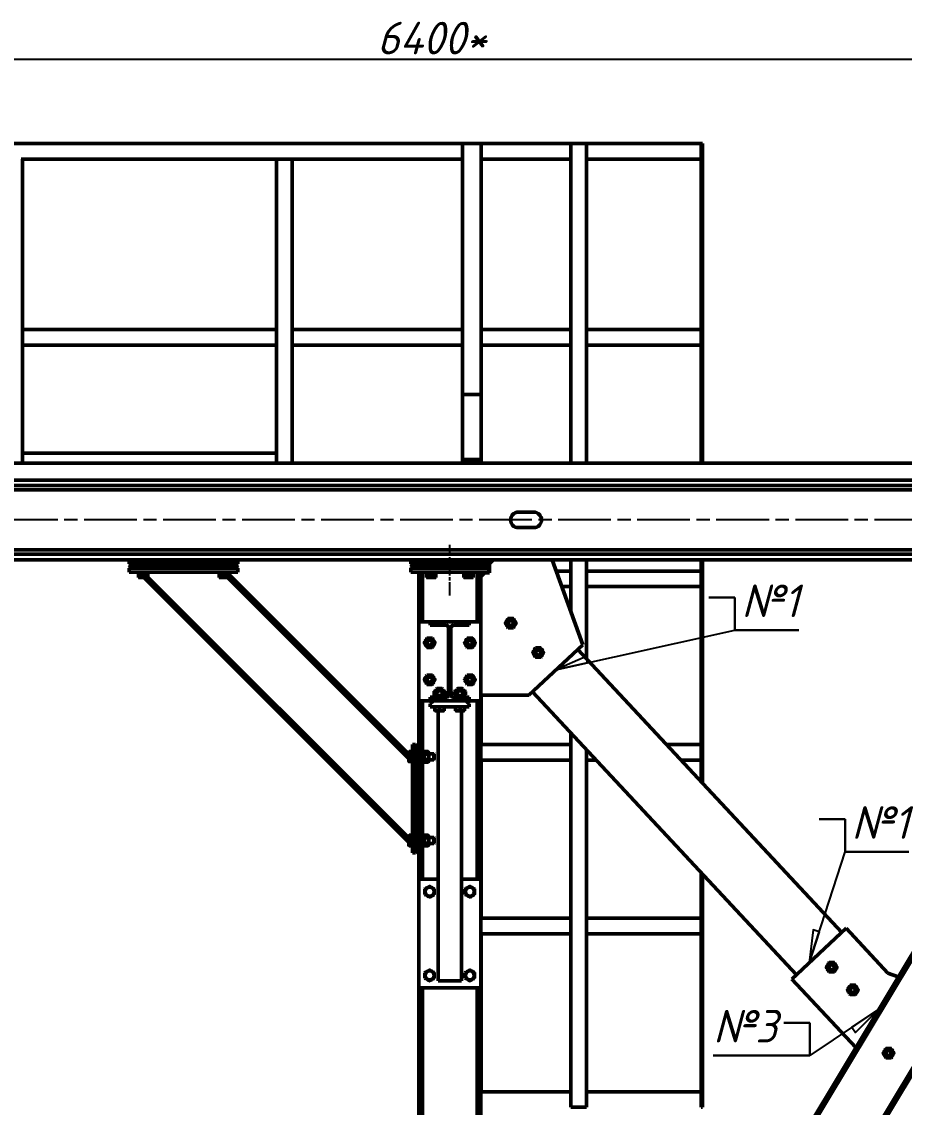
# Model space of a CAD drawing. Header units: millimetres. Extents: x 0 to 25230, y 0 to 17820.
# Drawn here: x 17297 to 20145, y 7057 to 10560 of the extents above; entities that cross this region are included whole.
import ezdxf

# ---------------------------------------------------------------- set-up
doc = ezdxf.new("R2010")
doc.units = ezdxf.units.MM
doc.header["$LTSCALE"] = 30
doc.linetypes.add('CHAIN', pattern=[0.7087, 0.4724, -0.0591, 0.1181, -0.0591])
for name, color, linetype, lineweight in [('Видимый контур (ГОСТ)', 7, 'Continuous', 50), ('Обозначение (ГОСТ)', 7, 'Continuous', 25), ('Осевая линия (ГОСТ)', 7, 'Continuous', 25), ('Размер (ГОСТ)', 7, 'Continuous', 25), ('Штриховка (ГОСТ)', 7, 'Continuous', 18), ('Эскизная геометрия (ГОСТ)', 7, 'Continuous', 50)]:
    doc.layers.add(name, color=color, linetype=linetype, lineweight=lineweight)
doc.styles.add('Обычный текст (ГОСТ)', font='GOST Common Italic.ttf')
doc.styles.add('Стиль текста144', font='GOST Common Italic.ttf')
doc.dimstyles.new('Диаметр (ГОСТ)$7', dxfattribs={"dimscale": 30, "dimtxt": 3.5, "dimasz": 3.5, "dimexe": 1, "dimexo": 0, "dimgap": 0.5, "dimtad": 1, "dimrnd": 1e-08, "dimtxsty": 'Обычный текст (ГОСТ)', "dimblk": 'Filled-1', "dimcen": 0.09, "dimdle": 15, "dimclrd": 256, "dimclre": 256, "dimclrt": 256, "dimazin": 2, "dimtfac": 0.714286, "dimtdec": 3, "dimtmove": 0, "dimatfit": 3, "dimfxl": 1, "dimtolj": 1, "dimlwd": -1, "dimlwe": 25, "dimarcsym": 0})
doc.dimstyles.new('Обычный (ГОСТ)', dxfattribs={"dimscale": 30, "dimtxt": 3.5, "dimasz": 3.5, "dimexe": 1, "dimexo": 0, "dimgap": 0.5, "dimtad": 1, "dimrnd": 1e-08, "dimtxsty": 'Обычный текст (ГОСТ)', "dimblk": 'Filled-1', "dimcen": 0.09, "dimdle": 15, "dimclrd": 256, "dimclre": 256, "dimclrt": 256, "dimazin": 2, "dimtfac": 0.714286, "dimtdec": 3, "dimtmove": 0, "dimatfit": 3, "dimfxl": 1, "dimtolj": 1, "dimlwd": 25, "dimlwe": 25, "dimarcsym": 0})

# ---------------------------------------------------------------- blocks, each defined once
blk = doc.blocks.new('Filled-1')
at = {"color": 0}
for p, q in [((0, 0), (-1, 0.143)), ((-1, 0.143), (-1, -0.143)), ((-1, 0), (0, 0)), ((-1, -0.143), (0, 0))]:
    blk.add_line(p, q, dxfattribs=at)
at = {"color": 0, "flags": 128}
blk.add_lwpolyline([(-1, -0.143), (0, 0), (-1, 0.143), (-1, -0.143)], dxfattribs=at)
at = {"color": 0}
blk.add_solid([(-1, -0.143), (0, 0), (-1, 0.143), (-1, -0.143)], dxfattribs=at)
blk = doc.blocks.new('*D142')
at = {"layer": 'Defpoints', "color": 0, "linetype": 'Continuous', "transparency": 16777216}
for p in [(21828.3, 10439.3), (15428.3, 9032.3), (21828.3, 9032.3)]:
    blk.add_point(p, dxfattribs=at)
at = {"layer": 'Размер (ГОСТ)', "linetype": 'Continuous', "lineweight": 25, "transparency": 16777216}
for p, q in [((15428.3, 9032.3), (15428.3, 10469.3)), ((15533.3, 10439.3), (21723.3, 10439.3)), ((21828.3, 9032.3), (21828.3, 10469.3))]:
    blk.add_line(p, q, dxfattribs=at)
at = {"layer": 'Размер (ГОСТ)', "linetype": 'Continuous', "lineweight": 25, "transparency": 16777216, "xscale": 105, "yscale": 105, "zscale": 105, "rotation": 180}
blk.add_blockref('Filled-1', (15428.3, 10439.3), dxfattribs=at)
at = {"layer": 'Размер (ГОСТ)', "linetype": 'Continuous', "lineweight": 25, "transparency": 16777216, "xscale": 105, "yscale": 105, "zscale": 105}
blk.add_blockref('Filled-1', (21828.3, 10439.3), dxfattribs=at)
at = {"layer": 'Размер (ГОСТ)', "linetype": 'Continuous', "lineweight": 25, "transparency": 16777216, "insert": (18443.6, 10559.3), "char_height": 105, "attachment_point": 1, "style": 'Обычный текст (ГОСТ)'}
blk.add_mtext('\\A1;\\fGOST Common|b0|i1;6400*', dxfattribs=at)
blk = doc.blocks.new('Обозначение сварки_28')
at = {"layer": 'Эскизная геометрия (ГОСТ)', "lineweight": 30}
for p, q in [((-0.8, 1), (0, 1)), ((0, 0), (0, 1)), ((0, 0), (-2.968, 0))]:
    blk.add_line(p, q, dxfattribs=at)
at = {"layer": 'Обозначение (ГОСТ)', "style": 'Стиль текста144'}
blk.add_text('№3', height=1, dxfattribs=at).set_placement((-2.968, 0.4))
blk = doc.blocks.new('Filled Half 2-1')
at = {"color": 0}
for p, q in [((-1, 0), (0, 0)), ((-1, 0), (-1, -0.2)), ((-1, -0.2), (0, 0)), ((0, 0), (-1, 0))]:
    blk.add_line(p, q, dxfattribs=at)
at = {"color": 0, "flags": 128}
blk.add_lwpolyline([(-1, 0), (-1, -0.2), (0, 0), (-1, 0)], dxfattribs=at)
at = {"color": 0}
blk.add_solid([(-1, 0), (-1, -0.2), (0, 0), (-1, 0)], dxfattribs=at)
blk = doc.blocks.new('Обозначение сварки_2')
at = {"layer": 'Эскизная геометрия (ГОСТ)', "lineweight": 30}
for p, q in [((-0.8, 1), (0, 1)), ((0, 0), (0, 1)), ((0, 0), (1.96, 0))]:
    blk.add_line(p, q, dxfattribs=at)
at = {"layer": 'Обозначение (ГОСТ)', "style": 'Стиль текста144'}
blk.add_text('№1', height=1, dxfattribs=at).set_placement((0.2, 0.4))

msp = doc.modelspace()

# ---------------------------------------------------------------- hatches: boundary and pattern name
at = {"layer": 'Штриховка (ГОСТ)'}
h = msp.add_hatch(dxfattribs=at)
h.set_pattern_fill('ANSI31', color=256, scale=762, angle=90.00021, style=0)
h.set_pattern_definition([(135.0002, (0, 0), (-67.35167, -67.35217), [])])
edge = h.paths.add_edge_path()
edge.add_line((18615.286, 8623.838), (18615.286, 8612.338))
edge.add_line((18615.286, 8612.338), (18666.536, 8612.338))
edge.add_ellipse((18666.536, 8604.338), major_axis=(8, 0), ratio=1, start_angle=0, end_angle=90, ccw=False)
edge.add_line((18674.536, 8604.338), (18674.536, 8388.338))
edge.add_ellipse((18666.536, 8388.338), major_axis=(0, -8), ratio=1, start_angle=0, end_angle=90, ccw=False)
edge.add_line((18666.536, 8380.338), (18615.286, 8380.338))
edge.add_line((18615.286, 8380.338), (18615.286, 8368.838))
edge.add_line((18615.286, 8368.838), (18741.286, 8368.838))
edge.add_line((18741.286, 8368.838), (18741.286, 8380.338))
edge.add_line((18741.286, 8380.338), (18690.036, 8380.338))
edge.add_ellipse((18690.036, 8388.338), major_axis=(-8, 0), ratio=1, start_angle=0, end_angle=90, ccw=False)
edge.add_line((18682.036, 8388.338), (18682.036, 8604.338))
edge.add_ellipse((18690.036, 8604.338), major_axis=(0, 8), ratio=1, start_angle=0, end_angle=90, ccw=False)
edge.add_line((18690.036, 8612.338), (18741.286, 8612.338))
edge.add_line((18741.286, 8612.338), (18741.286, 8623.838))
edge.add_line((18741.286, 8623.838), (18615.286, 8623.838))

# ---------------------------------------------------------------- linework, layer by layer
at = {"layer": 'Видимый контур (ГОСТ)'}
for p, q in [((18719.286, 10166.338), (13623.786, 10166.338)), ((18719.286, 10166.338), (18719.286, 9357.654)), ((18719.286, 10166.338), (18723.786, 10166.338)), ((18774.786, 10166.338), (18723.786, 10166.338)), ((18774.786, 10166.338), (18779.286, 10166.338)), ((18779.286, 10166.338), (18779.286, 9357.654)), ((19069.286, 10166.338), (18779.286, 10166.338)), ((19069.286, 10166.338), (19069.286, 9135.838)), ((19119.286, 10166.338), (19069.286, 10166.338)), ((19119.286, 10166.338), (19489.286, 10166.338)), ((19119.286, 9135.838), (19119.286, 10166.338)), ((19493.286, 10166.338), (19489.286, 10166.338)), ((19489.286, 9135.838), (19489.286, 10166.338)), ((19493.286, 9135.838), (19493.286, 10166.338)), ((17294.786, 10116.338), (17299.286, 10116.338)), ((17299.286, 10116.338), (18119.286, 10116.338)), ((17299.286, 9135.838), (17299.286, 10116.338)), ((18119.286, 10116.338), (18123.786, 10116.338)), ((18119.286, 9566.338), (18119.286, 10116.338)), ((18164.786, 10116.338), (18123.786, 10116.338)), ((18164.786, 10116.338), (18169.286, 10116.338)), ((18169.286, 10116.338), (18719.286, 10116.338)), ((18169.286, 9566.338), (18169.286, 10116.338)), ((19069.286, 10116.338), (18779.286, 10116.338)), ((19119.286, 10116.338), (19489.286, 10116.338)), ((18119.286, 9566.338), (17299.292, 9566.338)), ((17299.292, 9561.838), (17299.292, 9566.338)), ((17299.292, 9561.838), (17299.292, 9520.838)), ((18119.286, 9561.838), (18119.286, 9566.338)), ((18119.286, 9561.838), (18119.286, 9520.838)), ((18169.286, 9566.338), (18719.286, 9566.338)), ((18169.286, 9566.338), (18169.286, 9561.838)), ((18169.286, 9520.838), (18169.286, 9561.838)), ((19069.286, 9566.338), (18779.286, 9566.338)), ((19119.286, 9566.338), (19489.286, 9566.338)), ((17299.292, 9516.338), (17299.292, 9520.838)), ((18119.286, 9516.338), (17299.292, 9516.338)), ((18119.286, 9516.338), (18119.286, 9520.838)), ((18119.286, 9135.838), (18119.286, 9516.338)), ((18169.286, 9520.838), (18169.286, 9516.338)), ((18169.286, 9135.838), (18169.286, 9516.338)), ((18169.286, 9516.338), (18719.286, 9516.338)), ((19069.286, 9516.338), (18779.286, 9516.338)), ((19119.286, 9516.338), (19489.286, 9516.338)), ((18719.286, 9357.654), (18719.286, 9147.657)), ((18774.786, 9356.73), (18723.786, 9356.73)), ((18774.786, 9356.73), (18723.786, 9356.73)), ((18779.286, 9357.654), (18779.286, 9147.657)), ((17299.286, 9167.338), (18119.286, 9167.338)), ((18719.286, 9135.838), (18719.286, 9147.657)), ((18723.786, 9146.733), (18774.786, 9146.733)), ((18774.786, 9146.733), (18723.786, 9146.733)), ((18779.286, 9135.838), (18779.286, 9147.657)), ((22256.286, 9135.838), (14918.286, 9135.838)), ((22256.286, 9080.838), (14004.286, 9080.838)), ((15206.286, 9063.338), (22046.286, 9063.338)), ((22046.286, 9049.338), (15206.286, 9049.338)), ((18899.286, 8977.338), (18949.286, 8977.338)), ((18949.286, 8927.338), (18899.286, 8927.338)), ((15206.286, 8855.338), (22046.286, 8855.338)), ((22046.286, 8841.338), (15206.286, 8841.338)), ((22256.286, 8823.838), (14004.286, 8823.838)), ((17644.286, 8823.838), (17644.286, 8813.838)), ((17644.286, 8813.838), (17994.286, 8813.838)), ((17644.286, 8810.838), (17644.286, 8813.838)), ((17651.286, 8803.838), (17644.286, 8810.838)), ((17994.286, 8810.838), (17644.286, 8810.838)), ((17651.286, 8803.838), (17644.286, 8796.838)), ((17644.286, 8796.838), (17994.286, 8796.838)), ((17644.286, 8796.838), (17644.286, 8783.838)), ((17651.286, 8803.838), (17987.286, 8803.838)), ((17987.286, 8803.838), (17651.286, 8803.838)), ((17987.286, 8803.838), (17994.286, 8810.838)), ((17994.286, 8796.838), (17987.286, 8803.838)), ((17994.286, 8813.838), (17994.286, 8823.838)), ((17994.286, 8810.838), (17994.286, 8813.838)), ((17994.286, 8796.838), (17994.286, 8783.838)), ((18552.286, 8823.838), (18552.286, 8813.838)), ((18552.286, 8813.838), (18552.286, 8810.838)), ((18552.286, 8813.838), (18804.286, 8813.838)), ((18804.286, 8810.838), (18552.286, 8810.838)), ((18559.286, 8803.838), (18552.286, 8810.838)), ((18559.286, 8803.838), (18552.286, 8796.838)), ((18552.286, 8796.838), (18804.286, 8796.838)), ((18552.286, 8783.838), (18552.286, 8796.838)), ((18559.286, 8803.838), (18797.286, 8803.838)), ((18797.286, 8803.838), (18559.286, 8803.838)), ((18797.286, 8803.838), (18804.286, 8810.838)), ((18797.286, 8803.838), (18804.286, 8796.838)), ((20917.342, 8796.45), (18802.975, 5277.551)), ((20927.842, 8796.45), (18802.975, 5260.077)), ((18804.286, 8813.838), (18804.286, 8823.838)), ((18804.286, 8813.838), (18804.286, 8810.838)), ((18804.286, 8783.838), (18804.286, 8796.838)), ((18806.286, 8811.838), (18818.286, 8823.838)), ((18806.286, 8811.838), (18806.286, 8781.838)), ((19108.031, 8549.791), (19008.286, 8823.838)), ((19069.286, 8823.838), (19069.286, 8656.242)), ((19119.286, 8504.176), (19119.286, 8823.838)), ((19489.286, 8107.4), (19489.286, 8823.838)), ((19493.286, 8103.11), (19493.286, 8823.838)), ((17994.286, 8783.838), (17644.286, 8783.838)), ((17674.036, 8783.838), (17674.036, 8778.838)), ((17674.286, 8778.838), (17674.036, 8778.838)), ((17674.286, 8778.838), (17679.404, 8778.838)), ((17674.286, 8768.111), (17674.286, 8778.838)), ((17674.286, 8768.111), (17674.286, 8766.771)), ((17675.036, 8766.338), (17674.286, 8766.771)), ((17703.536, 8766.338), (17675.036, 8766.338)), ((17684.168, 8778.838), (17679.404, 8778.838)), ((17684.168, 8778.838), (17689.286, 8778.838)), ((17689.286, 8768.111), (17689.286, 8778.838)), ((17689.286, 8778.838), (17694.404, 8778.838)), ((18545.786, 7912.455), (17691.903, 8766.338)), ((17699.168, 8778.838), (17694.404, 8778.838)), ((17699.168, 8778.838), (17704.286, 8778.838)), ((17703.536, 8766.338), (17704.286, 8766.771)), ((18545.786, 7925.183), (17704.23, 8766.739)), ((17704.536, 8778.838), (17704.286, 8778.838)), ((17704.286, 8768.111), (17704.286, 8778.838)), ((17704.286, 8766.771), (17704.286, 8768.111)), ((17704.536, 8783.838), (17704.536, 8778.838)), ((17934.036, 8783.838), (17934.036, 8778.838)), ((17934.286, 8778.838), (17934.036, 8778.838)), ((17934.286, 8778.838), (17939.404, 8778.838)), ((17934.286, 8768.111), (17934.286, 8778.838)), ((17934.286, 8768.111), (17934.286, 8766.771)), ((17935.036, 8766.338), (17934.286, 8766.771)), ((17963.536, 8766.338), (17935.036, 8766.338)), ((17944.168, 8778.838), (17939.404, 8778.838)), ((17944.168, 8778.838), (17949.286, 8778.838)), ((17949.286, 8768.111), (17949.286, 8778.838)), ((17949.286, 8778.838), (17954.404, 8778.838)), ((17959.168, 8778.838), (17954.404, 8778.838)), ((17959.168, 8778.838), (17964.286, 8778.838)), ((18545.786, 8182.57), (17962.017, 8766.338)), ((17963.536, 8766.338), (17964.286, 8766.771)), ((17964.536, 8778.838), (17964.286, 8778.838)), ((17964.286, 8768.111), (17964.286, 8778.838)), ((18545.786, 8195.297), (17964.286, 8776.797)), ((17964.286, 8766.771), (17964.286, 8768.111)), ((17964.536, 8783.838), (17964.536, 8778.838)), ((18552.286, 8783.838), (18804.286, 8783.838)), ((18578.286, 8623.838), (18578.286, 8783.838)), ((18590.286, 8623.838), (18590.286, 8783.838)), ((18603.036, 8783.838), (18603.036, 8778.838)), ((18603.286, 8778.838), (18603.036, 8778.838)), ((18603.286, 8778.838), (18608.404, 8778.838)), ((18603.286, 8768.111), (18603.286, 8778.838)), ((18603.286, 8768.111), (18603.286, 8766.771)), ((18604.036, 8766.338), (18603.286, 8766.771)), ((18632.536, 8766.338), (18604.036, 8766.338)), ((18613.168, 8778.838), (18608.404, 8778.838)), ((18613.168, 8778.838), (18618.286, 8778.838)), ((18618.286, 8768.111), (18618.286, 8778.838)), ((18618.286, 8778.838), (18623.404, 8778.838)), ((18628.168, 8778.838), (18623.404, 8778.838)), ((18628.168, 8778.838), (18633.286, 8778.838)), ((18632.536, 8766.338), (18633.286, 8766.771)), ((18633.536, 8778.838), (18633.286, 8778.838)), ((18633.286, 8768.111), (18633.286, 8778.838)), ((18633.286, 8766.771), (18633.286, 8768.111)), ((18633.536, 8783.838), (18633.536, 8778.838)), ((18723.036, 8783.838), (18723.036, 8778.838)), ((18723.286, 8778.838), (18723.036, 8778.838)), ((18723.286, 8778.838), (18728.404, 8778.838)), ((18723.286, 8768.111), (18723.286, 8778.838)), ((18723.286, 8768.111), (18723.286, 8766.771)), ((18724.036, 8766.338), (18723.286, 8766.771)), ((18752.536, 8766.338), (18724.036, 8766.338)), ((18733.168, 8778.838), (18728.404, 8778.838)), ((18733.168, 8778.838), (18738.286, 8778.838)), ((18738.286, 8768.111), (18738.286, 8778.838)), ((18738.286, 8778.838), (18743.404, 8778.838)), ((18748.168, 8778.838), (18743.404, 8778.838)), ((18748.168, 8778.838), (18753.286, 8778.838)), ((18752.536, 8766.338), (18753.286, 8766.771)), ((18753.536, 8778.838), (18753.286, 8778.838)), ((18753.286, 8768.111), (18753.286, 8778.838)), ((18753.286, 8766.771), (18753.286, 8768.111)), ((18753.536, 8783.838), (18753.536, 8778.838)), ((18766.286, 8623.838), (18766.286, 8783.838)), ((18778.286, 8623.838), (18778.286, 8783.838)), ((18778.286, 8769.838), (18790.286, 8781.838)), ((18806.286, 8781.838), (18790.286, 8781.838)), ((18806.286, 8787.338), (18804.286, 8787.338)), ((19069.286, 8787.338), (19021.571, 8787.338)), ((19119.286, 8787.338), (19489.286, 8787.338)), ((19069.286, 8737.338), (19039.769, 8737.338)), ((19119.286, 8737.338), (19489.286, 8737.338)), ((18578.286, 8623.838), (18578.286, 8368.838)), ((18615.286, 8623.838), (18578.286, 8623.838)), ((18615.286, 8623.838), (18615.286, 8612.338)), ((18741.286, 8623.838), (18615.286, 8623.838)), ((18778.286, 8623.838), (18741.286, 8623.838)), ((18741.286, 8612.338), (18741.286, 8623.838)), ((18778.286, 8368.838), (18778.286, 8623.838)), ((21034.006, 8619.764), (18840.69, 4969.474)), ((18615.286, 8612.338), (18666.536, 8612.338)), ((18674.536, 8604.338), (18674.536, 8388.338)), ((18682.036, 8388.338), (18682.036, 8604.338)), ((18690.036, 8612.338), (18741.286, 8612.338)), ((21034.006, 8602.289), (18848.404, 4964.838)), ((18744.106, 8570.838), (18744.106, 8571.066)), ((18744.286, 8570.838), (18744.286, 8571.055)), ((18933.286, 8386.838), (19108.031, 8549.791)), ((19942.775, 7621.093), (19091.299, 8534.188)), ((18636.953, 8408.838), (18635.286, 8407.172)), ((18655.286, 8407.172), (18635.286, 8407.172)), ((18635.286, 8401.338), (18635.286, 8407.172)), ((18636.953, 8408.838), (18653.619, 8408.838)), ((18653.619, 8408.838), (18655.286, 8407.172)), ((18655.286, 8401.338), (18655.286, 8407.172)), ((18702.953, 8408.838), (18701.286, 8407.172)), ((18721.286, 8407.172), (18701.286, 8407.172)), ((18701.286, 8401.338), (18701.286, 8407.172)), ((18702.953, 8408.838), (18719.619, 8408.838)), ((18719.619, 8408.838), (18721.286, 8407.172)), ((18721.286, 8401.338), (18721.286, 8407.172)), ((18666.536, 8380.338), (18615.286, 8380.338)), ((18615.286, 8380.338), (18615.286, 8368.838)), ((18631.786, 8401.338), (18627.965, 8399.132)), ((18627.965, 8399.132), (18627.965, 8387.544)), ((18631.786, 8385.338), (18627.965, 8387.544)), ((18630.036, 8385.338), (18660.536, 8385.338)), ((18630.036, 8380.338), (18630.036, 8385.338)), ((18658.786, 8401.338), (18631.786, 8401.338)), ((18636.626, 8399.132), (18636.626, 8387.544)), ((18653.946, 8399.132), (18653.946, 8387.544)), ((18658.786, 8401.338), (18662.606, 8399.132)), ((18658.786, 8385.338), (18662.606, 8387.544)), ((18660.536, 8380.338), (18660.536, 8385.338)), ((18662.606, 8399.132), (18662.606, 8387.544)), ((18741.286, 8380.338), (18690.036, 8380.338)), ((18697.786, 8401.338), (18693.965, 8399.132)), ((18693.965, 8399.132), (18693.965, 8387.544)), ((18697.786, 8385.338), (18693.965, 8387.544)), ((18696.036, 8385.338), (18726.536, 8385.338)), ((18696.036, 8380.338), (18696.036, 8385.338)), ((18724.786, 8401.338), (18697.786, 8401.338)), ((18702.626, 8399.132), (18702.626, 8387.544)), ((18719.946, 8399.132), (18719.946, 8387.544)), ((18724.786, 8401.338), (18728.606, 8399.132)), ((18724.786, 8385.338), (18728.606, 8387.544)), ((18726.536, 8380.338), (18726.536, 8385.338)), ((18728.606, 8399.132), (18728.606, 8387.544)), ((18741.286, 8368.838), (18741.286, 8380.338)), ((18778.286, 8386.838), (18933.286, 8386.838)), ((18779.286, 8227.338), (18779.286, 8386.838)), ((19796.504, 7484.693), (18945.029, 8397.788)), ((18578.286, 8368.838), (18615.286, 8368.838)), ((18578.286, 7792.838), (18578.286, 8368.838)), ((18590.286, 7792.838), (18590.286, 8368.838)), ((18615.286, 8368.838), (18741.286, 8368.838)), ((18615.286, 8358.838), (18625.286, 8368.838)), ((18615.286, 8358.838), (18615.286, 8348.838)), ((18741.286, 8348.838), (18615.286, 8348.838)), ((18630.286, 8338.111), (18630.286, 8348.838)), ((18630.286, 8338.111), (18630.286, 8336.771)), ((18631.036, 8336.338), (18630.286, 8336.771)), ((18659.536, 8336.338), (18631.036, 8336.338)), ((18640.286, 7464.955), (18640.286, 8336.338)), ((18645.286, 8338.111), (18645.286, 8348.838)), ((18659.536, 8336.338), (18660.286, 8336.771)), ((18660.286, 8338.111), (18660.286, 8348.838)), ((18660.286, 8336.771), (18660.286, 8338.111)), ((18696.286, 8338.111), (18696.286, 8348.838)), ((18696.286, 8338.111), (18696.286, 8336.771)), ((18697.036, 8336.338), (18696.286, 8336.771)), ((18725.536, 8336.338), (18697.036, 8336.338)), ((18711.286, 8338.111), (18711.286, 8348.838)), ((18716.286, 7464.955), (18716.286, 8336.338)), ((18725.536, 8336.338), (18726.286, 8336.771)), ((18726.286, 8338.111), (18726.286, 8348.838)), ((18726.286, 8336.771), (18726.286, 8338.111)), ((18731.286, 8368.838), (18741.286, 8358.838)), ((18741.286, 8368.838), (18778.286, 8368.838)), ((18741.286, 8358.838), (18741.286, 8348.838)), ((18766.286, 7792.838), (18766.286, 8368.838)), ((18778.286, 7792.838), (18778.286, 8368.838)), ((19069.286, 8264.539), (19069.286, 7057.338)), ((18545.786, 8202.088), (18546.219, 8202.838)), ((18545.786, 8173.588), (18545.786, 8202.088)), ((18546.219, 8202.838), (18547.097, 8204.358)), ((18547.559, 8205.087), (18558.286, 8205.087)), ((18547.559, 8202.838), (18558.286, 8202.838)), ((18558.286, 8227.838), (18567.286, 8227.838)), ((18558.286, 7877.838), (18558.286, 8227.838)), ((18578.286, 8216.838), (18567.286, 8227.838)), ((18567.286, 8227.838), (18567.286, 7877.838)), ((18590.286, 8203.088), (18595.286, 8203.088)), ((18595.286, 8202.204), (18596.992, 8205.159)), ((18595.286, 8203.088), (18595.286, 8172.588)), ((18608.58, 8205.159), (18596.992, 8205.159)), ((18608.58, 8196.498), (18596.992, 8196.498)), ((18610.786, 8201.338), (18608.58, 8205.159)), ((18610.786, 8174.338), (18610.786, 8201.338)), ((18610.786, 8197.838), (18626.619, 8197.838)), ((18626.619, 8177.838), (18626.619, 8197.838)), ((18628.286, 8196.172), (18626.619, 8197.838)), ((18628.286, 8196.172), (18628.286, 8179.505)), ((19069.286, 8227.338), (18778.286, 8227.338)), ((19119.286, 7057.338), (19119.286, 8210.92)), ((19377.441, 8227.338), (19489.286, 8227.338)), ((18545.786, 8173.588), (18546.219, 8172.838)), ((18547.559, 8187.838), (18558.286, 8187.838)), ((18547.559, 8172.838), (18558.286, 8172.838)), ((18558.286, 8170.07), (18555.517, 8172.838)), ((18590.286, 8172.588), (18595.286, 8172.588)), ((18595.286, 8173.472), (18596.992, 8170.518)), ((18608.58, 8179.178), (18596.992, 8179.178)), ((18608.58, 8170.518), (18596.992, 8170.518)), ((18610.786, 8174.338), (18608.58, 8170.518)), ((18610.786, 8177.838), (18626.619, 8177.838)), ((18628.286, 8179.505), (18626.619, 8177.838)), ((19069.286, 8177.338), (18778.286, 8177.338)), ((18779.286, 7667.338), (18779.286, 8177.338)), ((19119.286, 8177.338), (19150.602, 8177.338)), ((19424.067, 8177.338), (19489.286, 8177.338)), ((18545.786, 7932.088), (18547.097, 7934.358)), ((18545.786, 7903.588), (18545.786, 7932.088)), ((18547.559, 7935.087), (18558.286, 7935.087)), ((18547.559, 7925.095), (18558.286, 7925.095)), ((18590.286, 7933.088), (18595.286, 7933.088)), ((18595.286, 7932.204), (18596.992, 7935.159)), ((18595.286, 7933.088), (18595.286, 7902.588)), ((18608.58, 7935.159), (18596.992, 7935.159)), ((18608.58, 7926.498), (18596.992, 7926.498)), ((18610.786, 7931.338), (18608.58, 7935.159)), ((18610.786, 7904.338), (18610.786, 7931.338)), ((18610.786, 7927.838), (18626.619, 7927.838)), ((18626.619, 7907.838), (18626.619, 7927.838)), ((18628.286, 7926.172), (18626.619, 7927.838)), ((18628.286, 7926.172), (18628.286, 7909.505)), ((18545.786, 7903.588), (18547.097, 7901.318)), ((18547.559, 7907.847), (18558.286, 7907.847)), ((18547.559, 7900.59), (18558.286, 7900.59)), ((18558.286, 7899.955), (18557.651, 7900.59)), ((18578.286, 7888.838), (18567.286, 7877.838)), ((18590.286, 7902.588), (18595.286, 7902.588)), ((18595.286, 7903.472), (18596.992, 7900.518)), ((18608.58, 7909.178), (18596.992, 7909.178)), ((18608.58, 7900.518), (18596.992, 7900.518)), ((18610.786, 7904.338), (18608.58, 7900.518)), ((18610.786, 7907.838), (18626.619, 7907.838)), ((18628.286, 7909.505), (18626.619, 7907.838)), ((18558.286, 7877.838), (18567.286, 7877.838)), ((19489.286, 7057.338), (19489.286, 7814.144)), ((18640.286, 7792.838), (18578.286, 7792.838)), ((18578.286, 7792.838), (18578.286, 7442.838)), ((18778.286, 7792.838), (18716.286, 7792.838)), ((18778.286, 7442.838), (18778.286, 7792.838)), ((19493.286, 7057.338), (19493.286, 7809.854)), ((19069.286, 7667.338), (18778.286, 7667.338)), ((19119.286, 7667.338), (19489.286, 7667.338)), ((19069.286, 7617.338), (18778.286, 7617.338)), ((18779.286, 7107.338), (18779.286, 7617.338)), ((19119.286, 7617.338), (19489.286, 7617.338)), ((19957.402, 7634.733), (19781.877, 7471.053)), ((20091.879, 7490.523), (19957.402, 7634.733)), ((18716.286, 7464.955), (18640.286, 7464.955)), ((19781.877, 7471.053), (19988.091, 7249.916)), ((20125.344, 7478.343), (20091.879, 7490.523)), ((18578.286, 7442.838), (18778.286, 7442.838)), ((18578.286, 4900.838), (18578.286, 7442.838)), ((18590.286, 4900.838), (18590.286, 7442.838)), ((18766.286, 4900.838), (18766.286, 7442.838)), ((18778.286, 4900.838), (18778.286, 7442.838)), ((19069.286, 7107.338), (18778.286, 7107.338)), ((19119.286, 7107.338), (19489.286, 7107.338)), ((19069.286, 7057.338), (19119.286, 7057.338)), ((19493.286, 7057.338), (19489.286, 7057.338))]:
    msp.add_line(p, q, dxfattribs=at)
for centre, radius in [((18874.945, 8619.572), 13.5), ((18874.945, 8619.572), 10), ((18874.945, 8619.572), 10), ((18874.945, 8619.572), 8.333), ((18613.286, 8555.838), 13.5), ((18613.286, 8555.838), 10), ((18613.286, 8555.838), 10), ((18613.286, 8555.838), 8.333), ((18743.286, 8555.838), 13.5), ((18743.286, 8555.838), 10), ((18743.286, 8555.838), 10), ((18743.286, 8555.838), 8.333), ((18963.604, 8524.496), 13.5), ((18963.604, 8524.496), 10), ((18963.604, 8524.496), 10), ((18963.604, 8524.496), 8.333), ((18613.286, 8436.838), 13.5), ((18613.286, 8436.838), 10), ((18613.286, 8436.838), 10), ((18613.286, 8436.838), 8.333), ((18743.286, 8436.838), 13.5), ((18743.286, 8436.838), 10), ((18743.286, 8436.838), 10), ((18743.286, 8436.838), 8.333), ((18613.286, 7752.838), 14.25), ((18743.286, 7752.838), 14.25), ((18613.286, 7482.838), 14.25), ((18743.286, 7482.838), 14.25), ((19910.559, 7509.012), 13.5), ((19910.559, 7509.012), 10), ((19910.559, 7509.012), 10), ((19910.559, 7509.012), 8.333), ((19978.759, 7435.876), 13.5), ((19978.759, 7435.876), 10), ((19978.759, 7435.876), 10), ((19978.759, 7435.876), 8.333), ((20094.061, 7232.119), 13.5), ((20094.061, 7232.119), 10), ((20094.061, 7232.119), 10), ((20094.061, 7232.119), 8.333)]:
    msp.add_circle(centre, radius, dxfattribs=at)
for centre, radius, start, end in [((18899.286, 8952.338), 25, 90, 270), ((18949.286, 8952.338), 25, 270, 90), ((18666.536, 8604.338), 8, 0, 90), ((18690.036, 8604.338), 8, 90, 180), ((18743.286, 8555.838), 15.25, 139.611142, 160.388858), ((18743.286, 8555.838), 15.25, 199.611142, 220.388858), ((18743.286, 8555.838), 15.25, 86.918251, 100.388858), ((18743.286, 8555.838), 15.25, 79.611142, 86.240202), ((18743.286, 8555.838), 15.25, 19.611142, 40.388858), ((18743.286, 8555.838), 15.25, 319.611142, 340.388858), ((18743.286, 8555.838), 15.25, 259.611142, 280.388858), ((18666.536, 8388.338), 8, 270, 0), ((18690.036, 8388.338), 8, 180, 270)]:
    msp.add_arc(centre, radius, start, end, dxfattribs=at)
for centre, major_axis, start_param, end_param in [((18723.786, 9357.654), (4.5, 0), 3.14159265, 4.71238898), ((18723.786, 9357.654), (-4.5, 0), 0, 1.57079633), ((18774.786, 9357.654), (4.5, 0), 4.71238898, 6.28318531), ((18774.786, 9357.654), (-4.5, 0), 1.57079633, 3.14159265), ((18723.786, 9147.657), (-4.5, 0), 0, 1.57079633), ((18723.786, 9147.657), (4.5, 0), 3.14159265, 4.71238898), ((18774.786, 9147.657), (-4.5, 0), 1.57079633, 3.14159265), ((18774.786, 9147.657), (4.5, 0), 4.71238898, 6.28318531)]:
    msp.add_ellipse(centre, major_axis=major_axis, ratio=0.20525998, start_param=start_param, end_param=end_param, dxfattribs=at)
for points, weights in [([(17689.286, 8768.111), (17681.786, 8765.611), (17674.286, 8768.111)], [1.16025403784, 1.33974596216, 1.16025403784]), ([(17704.286, 8768.111), (17696.786, 8765.611), (17689.286, 8768.111)], [1.16025403784, 1.33974596216, 1.16025403784]), ([(17949.286, 8768.111), (17941.786, 8765.611), (17934.286, 8768.111)], [1.16025403784, 1.33974596216, 1.16025403784]), ([(17964.286, 8768.111), (17956.786, 8765.611), (17949.286, 8768.111)], [1.16025403784, 1.33974596216, 1.16025403784]), ([(18618.286, 8768.111), (18610.786, 8765.611), (18603.286, 8768.111)], [1.16025403784, 1.33974596216, 1.16025403784]), ([(18633.286, 8768.111), (18625.786, 8765.611), (18618.286, 8768.111)], [1.16025403784, 1.33974596216, 1.16025403784]), ([(18738.286, 8768.111), (18730.786, 8765.611), (18723.286, 8768.111)], [1.16025403784, 1.33974596216, 1.16025403784]), ([(18753.286, 8768.111), (18745.786, 8765.611), (18738.286, 8768.111)], [1.16025403784, 1.33974596216, 1.16025403784]), ([(18857.624, 8619.572), (18861.954, 8627.072), (18866.284, 8634.572)], [1, 1.15470053838, 1]), ([(18866.284, 8604.572), (18861.954, 8612.072), (18857.624, 8619.572)], [1, 1.15470053838, 1]), ([(18866.284, 8634.572), (18874.945, 8634.572), (18883.605, 8634.572)], [1, 1.15470053838, 1]), ([(18883.605, 8634.572), (18887.935, 8627.072), (18892.265, 8619.572)], [1, 1.15470053838, 1]), ([(18892.265, 8619.572), (18887.935, 8612.072), (18883.605, 8604.572)], [1, 1.15470053838, 1]), ([(18883.605, 8604.572), (18874.945, 8604.572), (18866.284, 8604.572)], [1, 1.15470053838, 1]), ([(18595.965, 8555.838), (18600.296, 8563.338), (18604.626, 8570.838)], [1, 1.15470053838, 1]), ([(18604.626, 8540.838), (18600.296, 8548.338), (18595.965, 8555.838)], [1, 1.15470053838, 1]), ([(18604.626, 8570.838), (18613.286, 8570.838), (18621.946, 8570.838)], [1, 1.15470053838, 1]), ([(18621.946, 8570.838), (18626.276, 8563.338), (18630.606, 8555.838)], [1, 1.15470053838, 1]), ([(18630.606, 8555.838), (18626.276, 8548.338), (18621.946, 8540.838)], [1, 1.15470053838, 1]), ([(18725.965, 8555.838), (18730.296, 8563.338), (18734.626, 8570.838)], [1, 1.15470053838, 1]), ([(18734.626, 8540.838), (18730.296, 8548.338), (18725.965, 8555.838)], [1, 1.15470053838, 1]), ([(18734.626, 8570.838), (18743.286, 8570.838), (18751.946, 8570.838)], [1, 1.15470053838, 1]), ([(18751.946, 8570.838), (18756.276, 8563.338), (18760.606, 8555.838)], [1, 1.15470053838, 1]), ([(18760.606, 8555.838), (18756.276, 8548.338), (18751.946, 8540.838)], [1, 1.15470053838, 1]), ([(18621.946, 8540.838), (18613.286, 8540.838), (18604.626, 8540.838)], [1, 1.15470053838, 1]), ([(18751.946, 8540.838), (18743.286, 8540.838), (18734.626, 8540.838)], [1, 1.15470053838, 1]), ([(18946.284, 8524.496), (18950.614, 8531.996), (18954.944, 8539.496)], [1, 1.15470053838, 1]), ([(18954.944, 8509.496), (18950.614, 8516.996), (18946.284, 8524.496)], [1, 1.15470053838, 1]), ([(18954.944, 8539.496), (18963.604, 8539.496), (18972.265, 8539.496)], [1, 1.15470053838, 1]), ([(18972.265, 8539.496), (18976.595, 8531.996), (18980.925, 8524.496)], [1, 1.15470053838, 1]), ([(18980.925, 8524.496), (18976.595, 8516.996), (18972.265, 8509.496)], [1, 1.15470053838, 1]), ([(18972.265, 8509.496), (18963.604, 8509.496), (18954.944, 8509.496)], [1, 1.15470053838, 1]), ([(18595.965, 8436.838), (18600.296, 8444.338), (18604.626, 8451.838)], [1, 1.15470053838, 1]), ([(18604.626, 8451.838), (18613.286, 8451.838), (18621.946, 8451.838)], [1, 1.15470053838, 1]), ([(18621.946, 8451.838), (18626.276, 8444.338), (18630.606, 8436.838)], [1, 1.15470053838, 1]), ([(18725.965, 8436.838), (18730.296, 8444.338), (18734.626, 8451.838)], [1, 1.15470053838, 1]), ([(18734.626, 8451.838), (18743.286, 8451.838), (18751.946, 8451.838)], [1, 1.15470053838, 1]), ([(18751.946, 8451.838), (18756.276, 8444.338), (18760.606, 8436.838)], [1, 1.15470053838, 1]), ([(18604.626, 8421.838), (18600.296, 8429.338), (18595.965, 8436.838)], [1, 1.15470053838, 1]), ([(18621.946, 8421.838), (18613.286, 8421.838), (18604.626, 8421.838)], [1, 1.15470053838, 1]), ([(18630.606, 8436.838), (18626.276, 8429.338), (18621.946, 8421.838)], [1, 1.15470053838, 1]), ([(18734.626, 8421.838), (18730.296, 8429.338), (18725.965, 8436.838)], [1, 1.15470053838, 1]), ([(18751.946, 8421.838), (18743.286, 8421.838), (18734.626, 8421.838)], [1, 1.15470053838, 1]), ([(18760.606, 8436.838), (18756.276, 8429.338), (18751.946, 8421.838)], [1, 1.15470053838, 1]), ([(18636.626, 8399.132), (18632.296, 8401.632), (18627.965, 8399.132)], [1, 1.15470053838, 1]), ([(18627.965, 8387.544), (18632.296, 8385.044), (18636.626, 8387.544)], [1, 1.15470053838, 1]), ([(18653.946, 8399.132), (18645.286, 8401.632), (18636.626, 8399.132)], [1, 1.15470053838, 1]), ([(18636.626, 8387.544), (18645.286, 8385.044), (18653.946, 8387.544)], [1, 1.15470053838, 1]), ([(18662.606, 8399.132), (18658.276, 8401.632), (18653.946, 8399.132)], [1, 1.15470053838, 1]), ([(18653.946, 8387.544), (18658.276, 8385.044), (18662.606, 8387.544)], [1, 1.15470053838, 1]), ([(18702.626, 8399.132), (18698.296, 8401.632), (18693.965, 8399.132)], [1, 1.15470053838, 1]), ([(18693.965, 8387.544), (18698.296, 8385.044), (18702.626, 8387.544)], [1, 1.15470053838, 1]), ([(18719.946, 8399.132), (18711.286, 8401.632), (18702.626, 8399.132)], [1, 1.15470053838, 1]), ([(18702.626, 8387.544), (18711.286, 8385.044), (18719.946, 8387.544)], [1, 1.15470053838, 1]), ([(18728.606, 8399.132), (18724.276, 8401.632), (18719.946, 8399.132)], [1, 1.15470053838, 1]), ([(18719.946, 8387.544), (18724.276, 8385.044), (18728.606, 8387.544)], [1, 1.15470053838, 1]), ([(18645.286, 8338.111), (18637.786, 8335.611), (18630.286, 8338.111)], [1.16025403784, 1.33974596216, 1.16025403784]), ([(18660.286, 8338.111), (18652.786, 8335.611), (18645.286, 8338.111)], [1.16025403784, 1.33974596216, 1.16025403784]), ([(18711.286, 8338.111), (18703.786, 8335.611), (18696.286, 8338.111)], [1.16025403784, 1.33974596216, 1.16025403784]), ([(18726.286, 8338.111), (18718.786, 8335.611), (18711.286, 8338.111)], [1.16025403784, 1.33974596216, 1.16025403784]), ([(18547.559, 8202.838), (18546.219, 8202.838), (18546.219, 8202.838)], [1.16025403784, 1.25000006944, 1.25]), ([(18547.559, 8187.838), (18545.059, 8195.338), (18547.559, 8202.838)], [1.16025403784, 1.33974596216, 1.16025403784]), ([(18546.425, 8202.838), (18546.738, 8203.895), (18547.559, 8205.087)], [1.23528314522, 1.21365748644, 1.16025403784]), ([(18596.992, 8205.159), (18594.492, 8200.829), (18596.992, 8196.498)], [1, 1.15470053838, 1]), ([(18596.992, 8196.498), (18594.492, 8187.838), (18596.992, 8179.178)], [1, 1.15470053838, 1]), ([(18608.58, 8196.498), (18611.08, 8200.829), (18608.58, 8205.159)], [1, 1.15470053838, 1]), ([(18608.58, 8179.178), (18611.08, 8187.838), (18608.58, 8196.498)], [1, 1.15470053838, 1]), ([(18546.219, 8172.838), (18546.219, 8172.838), (18547.559, 8172.838)], [1.25, 1.24999993056, 1.16025403784]), ([(18547.559, 8172.838), (18545.059, 8180.338), (18547.559, 8187.838)], [1.16025403784, 1.33974596216, 1.16025403784]), ([(18596.992, 8179.178), (18594.492, 8174.848), (18596.992, 8170.518)], [1, 1.15470053838, 1]), ([(18608.58, 8170.518), (18611.08, 8174.848), (18608.58, 8179.178)], [1, 1.15470053838, 1]), ([(18547.559, 7925.095), (18545.059, 7930.091), (18547.559, 7935.087)], [1.16025403784, 1.33974596216, 1.16025403784]), ([(18547.559, 7907.847), (18545.059, 7916.471), (18547.559, 7925.095)], [1.16025403784, 1.33974596216, 1.16025403784]), ([(18547.559, 7935.087), (18547.302, 7934.714), (18547.097, 7934.358)], [1.16025403784, 1.17644894884, 1.18972144264]), ([(18596.992, 7935.159), (18594.492, 7930.829), (18596.992, 7926.498)], [1, 1.15470053838, 1]), ([(18596.992, 7926.498), (18594.492, 7917.838), (18596.992, 7909.178)], [1, 1.15470053838, 1]), ([(18608.58, 7926.498), (18611.08, 7930.829), (18608.58, 7935.159)], [1, 1.15470053838, 1]), ([(18608.58, 7909.178), (18611.08, 7917.838), (18608.58, 7926.498)], [1, 1.15470053838, 1]), ([(18547.559, 7900.59), (18545.059, 7904.218), (18547.559, 7907.847)], [1.16025403784, 1.33974596216, 1.16025403784]), ([(18596.992, 7909.178), (18594.492, 7904.848), (18596.992, 7900.518)], [1, 1.15470053838, 1]), ([(18608.58, 7900.518), (18611.08, 7904.848), (18608.58, 7909.178)], [1, 1.15470053838, 1]), ([(18613.286, 7770.159), (18605.786, 7765.829), (18598.286, 7761.498)], [1.16025403784, 1.33974596216, 1.16025403784]), ([(18598.286, 7761.498), (18598.286, 7752.838), (18598.286, 7744.178)], [1.16025403784, 1.33974596216, 1.16025403784]), ([(18598.286, 7744.178), (18605.786, 7739.848), (18613.286, 7735.518)], [1.16025403784, 1.33974596216, 1.16025403784]), ([(18628.286, 7761.498), (18620.786, 7765.829), (18613.286, 7770.159)], [1.16025403784, 1.33974596216, 1.16025403784]), ([(18613.286, 7735.518), (18620.786, 7739.848), (18628.286, 7744.178)], [1.16025403784, 1.33974596216, 1.16025403784]), ([(18628.286, 7744.178), (18628.286, 7752.838), (18628.286, 7761.498)], [1.16025403784, 1.33974596216, 1.16025403784]), ([(18743.286, 7770.159), (18735.786, 7765.829), (18728.286, 7761.498)], [1.16025403784, 1.33974596216, 1.16025403784]), ([(18728.286, 7761.498), (18728.286, 7752.838), (18728.286, 7744.178)], [1.16025403784, 1.33974596216, 1.16025403784]), ([(18728.286, 7744.178), (18735.786, 7739.848), (18743.286, 7735.518)], [1.16025403784, 1.33974596216, 1.16025403784]), ([(18758.286, 7761.498), (18750.786, 7765.829), (18743.286, 7770.159)], [1.16025403784, 1.33974596216, 1.16025403784]), ([(18743.286, 7735.518), (18750.786, 7739.848), (18758.286, 7744.178)], [1.16025403784, 1.33974596216, 1.16025403784]), ([(18758.286, 7744.178), (18758.286, 7752.838), (18758.286, 7761.498)], [1.16025403784, 1.33974596216, 1.16025403784]), ([(18613.286, 7500.159), (18605.786, 7495.829), (18598.286, 7491.498)], [1.16025403784, 1.33974596216, 1.16025403784]), ([(18628.286, 7491.498), (18620.786, 7495.829), (18613.286, 7500.159)], [1.16025403784, 1.33974596216, 1.16025403784]), ([(18743.286, 7500.159), (18735.786, 7495.829), (18728.286, 7491.498)], [1.16025403784, 1.33974596216, 1.16025403784]), ([(18758.286, 7491.498), (18750.786, 7495.829), (18743.286, 7500.159)], [1.16025403784, 1.33974596216, 1.16025403784]), ([(19893.239, 7509.012), (19897.569, 7516.512), (19901.899, 7524.012)], [1, 1.15470053838, 1]), ([(19901.899, 7494.012), (19897.569, 7501.512), (19893.239, 7509.012)], [1, 1.15470053838, 1]), ([(19901.899, 7524.012), (19910.559, 7524.012), (19919.219, 7524.012)], [1, 1.15470053838, 1]), ([(19919.219, 7524.012), (19923.549, 7516.512), (19927.88, 7509.012)], [1, 1.15470053838, 1]), ([(19927.88, 7509.012), (19923.549, 7501.512), (19919.219, 7494.012)], [1, 1.15470053838, 1]), ([(18598.286, 7491.498), (18598.286, 7482.838), (18598.286, 7474.178)], [1.16025403784, 1.33974596216, 1.16025403784]), ([(18598.286, 7474.178), (18605.786, 7469.848), (18613.286, 7465.518)], [1.16025403784, 1.33974596216, 1.16025403784]), ([(18613.286, 7465.518), (18620.786, 7469.848), (18628.286, 7474.178)], [1.16025403784, 1.33974596216, 1.16025403784]), ([(18628.286, 7474.178), (18628.286, 7482.838), (18628.286, 7491.498)], [1.16025403784, 1.33974596216, 1.16025403784]), ([(18728.286, 7491.498), (18728.286, 7482.838), (18728.286, 7474.178)], [1.16025403784, 1.33974596216, 1.16025403784]), ([(18728.286, 7474.178), (18735.786, 7469.848), (18743.286, 7465.518)], [1.16025403784, 1.33974596216, 1.16025403784]), ([(18743.286, 7465.518), (18750.786, 7469.848), (18758.286, 7474.178)], [1.16025403784, 1.33974596216, 1.16025403784]), ([(18758.286, 7474.178), (18758.286, 7482.838), (18758.286, 7491.498)], [1.16025403784, 1.33974596216, 1.16025403784]), ([(19919.219, 7494.012), (19910.559, 7494.012), (19901.899, 7494.012)], [1, 1.15470053838, 1]), ([(19961.438, 7435.876), (19965.769, 7443.376), (19970.099, 7450.876)], [1, 1.15470053838, 1]), ([(19970.099, 7420.876), (19965.769, 7428.376), (19961.438, 7435.876)], [1, 1.15470053838, 1]), ([(19970.099, 7450.876), (19978.759, 7450.876), (19987.419, 7450.876)], [1, 1.15470053838, 1]), ([(19987.419, 7450.876), (19991.749, 7443.376), (19996.079, 7435.876)], [1, 1.15470053838, 1]), ([(19996.079, 7435.876), (19991.749, 7428.376), (19987.419, 7420.876)], [1, 1.15470053838, 1]), ([(19987.419, 7420.876), (19978.759, 7420.876), (19970.099, 7420.876)], [1, 1.15470053838, 1]), ([(20076.741, 7232.119), (20081.071, 7239.619), (20085.401, 7247.119)], [1, 1.15470053838, 1]), ([(20085.401, 7217.119), (20081.071, 7224.619), (20076.741, 7232.119)], [1, 1.15470053838, 1]), ([(20085.401, 7247.119), (20094.061, 7247.119), (20102.721, 7247.119)], [1, 1.15470053838, 1]), ([(20102.721, 7217.119), (20094.061, 7217.119), (20085.401, 7217.119)], [1, 1.15470053838, 1]), ([(20102.721, 7247.119), (20107.051, 7239.619), (20111.382, 7232.119)], [1, 1.15470053838, 1]), ([(20111.382, 7232.119), (20107.051, 7224.619), (20102.721, 7217.119)], [1, 1.15470053838, 1])]:
    msp.add_rational_spline(points, weights, degree=2, dxfattribs=at)
at = {"layer": 'Осевая линия (ГОСТ)', "linetype": 'CHAIN', "ltscale": 11.993792}
msp.add_line((24553.286, 8952.338), (13553.286, 8952.338), dxfattribs=at)
at = {"layer": 'Осевая линия (ГОСТ)', "linetype": 'CHAIN', "ltscale": 3.018254}
msp.add_line((18678.286, 8708.838), (18678.286, 8871.838), dxfattribs=at)

# ---------------------------------------------------------------- block references
at = {"xscale": 104.9999982118607, "yscale": 104.9999982118607, "zscale": 104.9999982118607}
for name, p in [('Обозначение сварки_2', (19598.535, 8596.801)), ('Обозначение сварки_2', (19953.653, 7881.5)), ('Обозначение сварки_28', (19840.109, 7224.344))]:
    msp.add_blockref(name, p, dxfattribs=at)

# ---------------------------------------------------------------- dimensions: what is measured, and where the dimension line sits
at = {"layer": 'Размер (ГОСТ)', "linetype": 'Continuous', "lineweight": 25}
dim = msp.add_linear_dim(base=(21828.286, 10439.264), p1=(15428.286, 9032.338), p2=(21828.286, 9032.338), text='\\fGOST Common|b0|i1;<>*', dimstyle='Обычный (ГОСТ)', override={"dimgap": 0.5, "dimdec": 2, "dimtol": 0, "dimlim": 0, "dimtp": 0, "dimtm": 0, "dimtdec": 3, "dimtofl": 0, "dimatfit": 1}, dxfattribs=at)
dim.commit()
dim.dimension.update_dxf_attribs({"geometry": '*D142', "text_midpoint": (18628.286, 10439.264), "dimtype": 160})

# ---------------------------------------------------------------- leaders
at = {"layer": 'Обозначение (ГОСТ)'}
for points in [[(19020.659, 8468.314), (19598.535, 8596.801)], [(19838.343, 7523.708), (19953.653, 7881.5)], [(20062.873, 7374.374), (19840.109, 7224.344)]]:
    msp.add_leader(points, dimstyle='Диаметр (ГОСТ)$7', override={"dimasz": 3.5, "dimtad": 0, "dimldrblk": 'Filled Half 2-1'}, dxfattribs=at)

doc.saveas('drawing.dxf')
